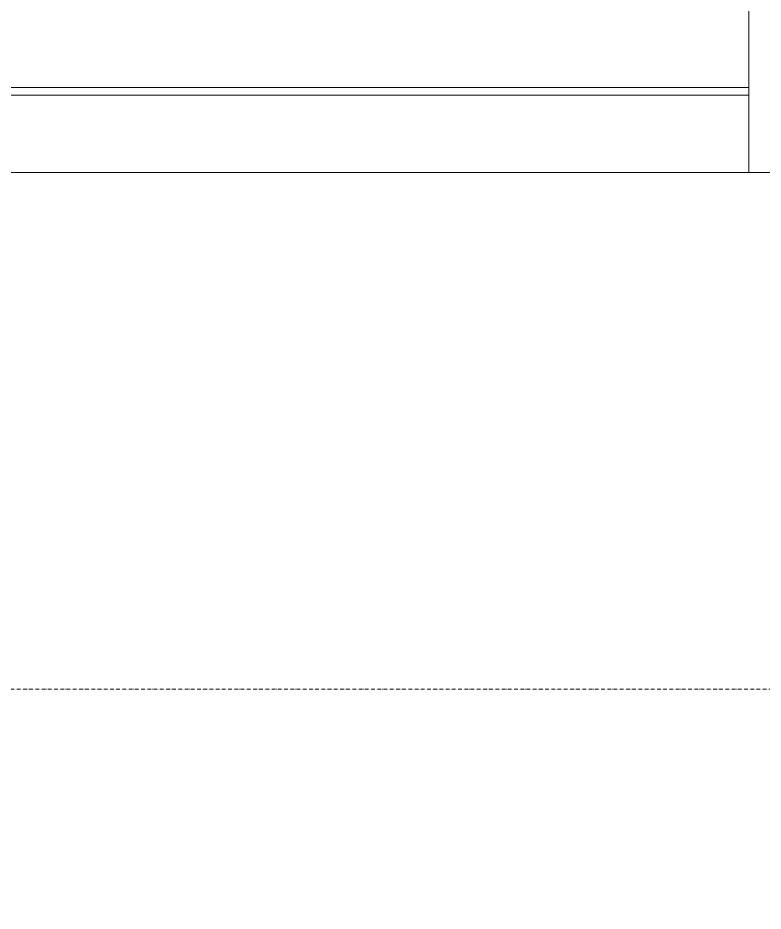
# Model space of a CAD drawing. Header units: millimetres. Extents: x 46079 to 131409, y 40831 to 60403.
# Drawn here: x 118448 to 119412, y 52358 to 53512 of the extents above; entities that cross this region are included whole.
import ezdxf

# ---------------------------------------------------------------- set-up
doc = ezdxf.new("R2010")
doc.units = ezdxf.units.MM
doc.linetypes.add('Alignement de la ligne', pattern=[6.35, 3.175, -3.175])
doc.linetypes.add('Dash Dot 3_16_', pattern=[7.9375, 4.7625, -1.5875, 0, -1.5875])
for name, color, linetype, lineweight in [('A-WALL', 113, 'Continuous', 18), ('G-ANNO-SYMB-1', 111, 'Dash Dot 3_16_', 18), ('G-IMPT-3', 9, 'Alignement de la ligne', 18), ('M-EQPM-2', 9, 'Alignement de la ligne', 18)]:
    doc.layers.add(name, color=color, linetype=linetype, lineweight=lineweight)

# ---------------------------------------------------------------- blocks, each defined once
blk = doc.blocks.new('TKTC_NAP THAM BE NUOC NGAM_260130 - TKTC_XREF_260130_NAP THAM BE NUOC NGAM_dwg-4013458-TKCS_BỂ NƯỚC NGẦM - MẶT BẰNG NẮP BỂ')
at = {"layer": 'G-IMPT-3', "flags": 128}
blk.add_lwpolyline([(-135209, 141325.1), (-135209, 153614.7), (-142034, 153614.7), (-142034, 148889.7), (-148499, 148889.7)], dxfattribs=at)
blk = doc.blocks.new('TKTC_NAP THAM BE NUOC NGAM_260130 - NẮP THĂM BỂ NƯỚC NGẦM-2336355-TKCS_BỂ NƯỚC NGẦM - MẶT BẰNG NẮP BỂ')
blk.add_blockref('TKTC_NAP THAM BE NUOC NGAM_260130 - TKTC_XREF_260130_NAP THAM BE NUOC NGAM_dwg-4013458-TKCS_BỂ NƯỚC NGẦM - MẶT BẰNG NẮP BỂ', (150009, -139814.7))

msp = doc.modelspace()

# ---------------------------------------------------------------- linework, layer by layer
at = {"layer": 'A-WALL'}
for p, q in [((119393.3, 53311.9), (119393.3, 55386.3)), ((113903.4, 53421.9), (119393.3, 53421.9)), ((113903.4, 53411.9), (119393.3, 53411.9)), ((119503.3, 53311.9), (113903.4, 53311.9))]:
    msp.add_line(p, q, dxfattribs=at)
at = {"layer": 'G-ANNO-SYMB-1'}
msp.add_line((105498.6, 52644.4), (130322.3, 52644.4), dxfattribs=at)

# ---------------------------------------------------------------- block references
at = {"layer": 'M-EQPM-2'}
msp.add_blockref('TKTC_NAP THAM BE NUOC NGAM_260130 - NẮP THĂM BỂ NƯỚC NGẦM-2336355-TKCS_BỂ NƯỚC NGẦM - MẶT BẰNG NẮP BỂ', (112393.4, 44236.9), dxfattribs=at)

doc.saveas('drawing.dxf')
